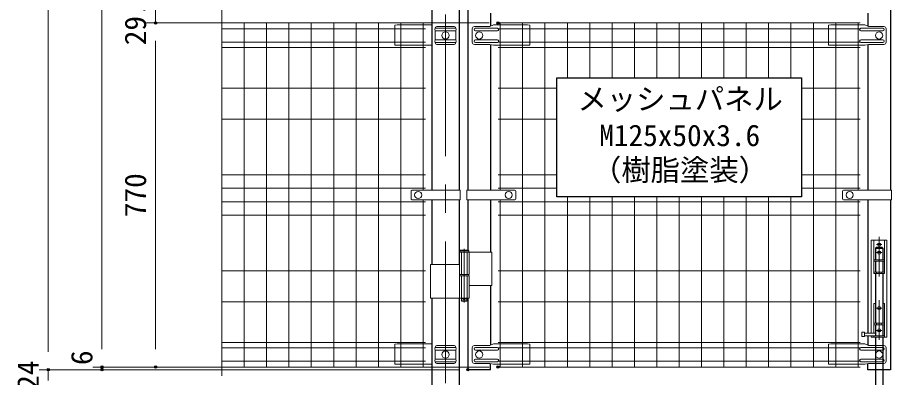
# Model space of a CAD drawing. Units: millimetres, scale not verified. Extents: x -4200 to 4200, y -2970 to 2970.
# Drawn here: x -371 to 1584, y -478 to 328 of the extents above; entities that cross this region are included whole.
import ezdxf
from ezdxf.enums import TextEntityAlignment as Align

# ---------------------------------------------------------------- set-up
doc = ezdxf.new("R2010")
doc.units = ezdxf.units.MM
doc.header["$LTSCALE"] = 10
doc.header["$PDMODE"] = 32
doc.header["$PDSIZE"] = 5
doc.linetypes.add('DASHED', pattern=[7.5, 6, -1.5])
doc.linetypes.add('USER1', pattern=[50.8, 31.75, -6.35, 6.35, -6.35])
for name, color, linetype, lineweight in [('0-0_D-STR1', 1, 'Continuous', 25), ('0-1_D-STR-DIM', 7, 'Continuous', 13), ('0-3_Defpoints', 8, 'Continuous', 25), ('0-4_D-BMK', 2, 'USER1', 13), ('0-5_D-STR-TXT', 7, 'Continuous', 13), ('0-6_D-STR3', 3, 'Continuous', 13), ('0-9_D-STR2', 7, 'Continuous', 13)]:
    doc.layers.add(name, color=color, linetype=linetype, lineweight=lineweight)
doc.styles.add('ＭＳ ゴシック', font='')
doc.styles.get('ＭＳ ゴシック').set_extended_font_data('MS Gothic')

msp = doc.modelspace()

# ---------------------------------------------------------------- linework, layer by layer
at = {"layer": '0-0_D-STR1'}
for p, q in [((636.34, 1064.12), (636.34, -58.66)), ((1581.34, 665.83), (1581.34, -58.66)), ((556.09, 345.34), (556.09, -58.66)), ((616.59, 345.34), (616.59, -58.66)), ((687.14, 337.83), (687.14, 308.52)), ((687.14, 337.83), (687.14, 308.52)), ((1530.54, 337.84), (1530.54, 308.52)), ((687.14, 267.51), (687.14, -58.66)), ((687.14, 267.51), (687.14, -58.66)), ((1530.54, 267.51), (1530.54, -58.66)), ((556.09, -79.66), (556.09, -224.88)), ((616.59, -79.66), (616.59, -224.88)), ((636.34, -79.66), (636.34, -192.88)), ((687.14, -79.66), (687.14, -196.88)), ((687.14, -79.66), (687.14, -196.88)), ((1530.54, -79.66), (1530.54, -377.96)), ((1581.34, -79.66), (1581.34, -460.17)), ((687.14, -271.88), (687.14, -405.48)), ((687.14, -271.88), (687.14, -405.48)), ((556.09, -299.88), (556.09, -784.17)), ((616.59, -299.88), (616.59, -784.17)), ((636.34, -299.88), (636.34, -460.17)), ((1530.54, -383.96), (1530.54, -405.48)), ((687.14, -460.17), (687.14, -446.49)), ((1530.54, -460.17), (1530.54, -446.49)), ((687.14, -460.17), (636.34, -460.17)), ((1581.34, -460.17), (1530.54, -460.17))]:
    msp.add_line(p, q, dxfattribs=at)
at = {"layer": '0-1_D-STR-DIM'}
for p, q in [((-301.92, 1294.33), (-301.92, -420.17)), ((-181.92, 1272.83), (-181.92, -414.17)), ((86.34, -473.56), (86.34, 415.18)), ((-61.92, 345.33), (-61.92, 315.83)), ((683.84, 315.83), (-81.92, 315.83)), ((683.84, 315.83), (-81.92, 315.83)), ((-61.92, 275.83), (-61.92, 235.83)), ((-61.92, 275.83), (-61.92, -414.17)), ((-301.92, -420.17), (-301.92, -380.17)), ((-181.92, -414.17), (-181.92, -374.17)), ((616.34, -460.17), (-321.92, -460.17)), ((616.34, -460.17), (-321.92, -460.17)), ((-301.92, -460.17), (-301.92, -484.17)), ((683.84, -454.17), (-201.92, -454.17)), ((683.84, -454.17), (-201.92, -454.17)), ((616.34, -460.17), (-201.92, -460.17)), ((-181.92, -454.17), (-181.92, -460.17)), ((683.84, -454.17), (-81.92, -454.17))]:
    msp.add_line(p, q, dxfattribs=at)
at = {"layer": '0-3_Defpoints'}
msp.add_lwpolyline([(835.43, 193.02), (1382.24, 193.02), (1382.24, -73.23), (835.43, -73.23)], close=True, dxfattribs=at)
for p in [(-61.92, 315.83), (703.84, 315.83), (-301.92, -460.17), (-181.92, -454.17), (-181.92, -460.17), (-61.92, -454.17), (636.34, -460.17), (703.84, -454.17)]:
    msp.add_point(p, dxfattribs=at)
at = {"layer": '0-4_D-BMK'}
for p, q in [((586.34, 1351.07), (586.34, -794.75)), ((1555.94, -251.42), (1555.94, -162.78)), ((628.18, -189.88), (628.18, -309.88)), ((1549.94, -180.17), (1561.94, -180.17)), ((1549.94, -198.17), (1561.94, -198.17)), ((623.18, -301.88), (633.18, -301.88)), ((1555.94, -393.42), (1555.94, -304.78)), ((1549.94, -322.17), (1561.94, -322.17)), ((1549.94, -372.17), (1561.94, -372.17))]:
    msp.add_line(p, q, dxfattribs=at)
at = {"layer": '0-6_D-STR3'}
for p, q in [((478.34, 311.83), (473.34, 310.83)), ((473.34, 310.83), (473.34, 267.01)), ((478.34, 311.83), (554.21, 311.83)), ((554.21, 311.83), (556.09, 310.91)), ((563.13, 303.83), (609.54, 303.83)), ((563.13, 297.83), (563.13, 277.83)), ((563.13, 297.83), (609.54, 297.83)), ((567.13, 307.83), (605.54, 307.83)), ((609.54, 297.83), (609.54, 277.83)), ((646.25, 302.83), (646.25, 272.83)), ((685.72, 307.83), (651.25, 307.83)), ((702.32, 303.83), (653.32, 303.83)), ((702.32, 297.83), (653.32, 297.83)), ((693.86, 311.83), (685.72, 307.83)), ((769.74, 311.83), (693.86, 311.83)), ((769.74, 311.83), (774.74, 310.83)), ((774.74, 310.83), (774.74, 267.01)), ((1447.94, 311.83), (1442.94, 310.83)), ((1442.94, 310.83), (1442.94, 267.01)), ((1447.94, 311.83), (1523.81, 311.83)), ((1515.35, 303.83), (1564.35, 303.83)), ((1515.35, 297.83), (1564.35, 297.83)), ((1523.81, 311.83), (1531.95, 307.83)), ((1531.95, 307.83), (1566.42, 307.83)), ((1571.42, 302.83), (1571.42, 272.83)), ((563.13, 277.83), (609.54, 277.83)), ((702.32, 277.83), (653.32, 277.83)), ((1515.35, 277.83), (1564.35, 277.83)), ((554.13, 266.01), (474.34, 266.01)), ((556.09, 266.43), (554.13, 266.01)), ((563.13, 271.83), (609.54, 271.83)), ((567.13, 267.83), (605.54, 267.83)), ((685.72, 267.83), (651.25, 267.83)), ((702.32, 271.83), (653.32, 271.83)), ((685.72, 267.83), (693.94, 266.01)), ((693.94, 266.01), (773.74, 266.01)), ((1523.73, 266.01), (1443.94, 266.01)), ((1515.35, 271.83), (1564.35, 271.83)), ((1531.95, 267.83), (1523.73, 266.01)), ((1531.95, 267.83), (1566.42, 267.83)), ((509.34, -60.66), (509.34, -77.66)), ((618.89, -58.66), (511.34, -58.66)), ((618.89, -58.66), (618.89, -79.66)), ((634.04, -58.66), (741.59, -58.66)), ((634.04, -58.66), (634.04, -79.66)), ((743.59, -60.66), (743.59, -77.66)), ((1474.09, -60.66), (1474.09, -77.66)), ((1583.64, -58.66), (1476.09, -58.66)), ((1583.64, -58.66), (1583.64, -79.66)), ((618.89, -79.66), (511.34, -79.66)), ((634.04, -79.66), (741.59, -79.66)), ((1583.64, -79.66), (1476.09, -79.66)), ((1538.44, -170.17), (1538.44, -377.97)), ((1538.44, -170.17), (1573.44, -170.17)), ((1543.94, -170.17), (1543.94, -245.17)), ((1543.94, -170.17), (1567.94, -170.17)), ((1567.94, -170.17), (1567.94, -245.17)), ((1573.44, -170.17), (1573.44, -387.17)), ((619.18, -192.88), (618.18, -193.88)), ((618.18, -193.88), (638.18, -193.88)), ((618.18, -196.88), (618.18, -193.88)), ((619.18, -192.88), (637.18, -192.88)), ((637.18, -192.88), (638.18, -193.88)), ((638.18, -196.88), (638.18, -193.88)), ((617.38, -196.88), (617.38, -246.88)), ((690.15, -196.88), (617.38, -196.88)), ((618.18, -196.88), (638.18, -196.88)), ((638.98, -196.88), (638.98, -246.88)), ((690.15, -196.88), (690.15, -271.88)), ((1543.94, -200.87), (1543.94, -203.17)), ((1543.94, -214.17), (1567.94, -214.17)), ((1567.94, -200.87), (1567.94, -203.17)), ((617.38, -224.88), (553.15, -224.88)), ((553.15, -224.88), (553.15, -299.88)), ((1543.94, -217.37), (1567.94, -217.37)), ((638.98, -246.88), (617.38, -246.88)), ((638.98, -249.88), (617.38, -249.88)), ((617.38, -249.88), (617.38, -299.88)), ((617.68, -246.88), (617.68, -249.88)), ((638.68, -249.88), (617.68, -249.88)), ((638.68, -246.88), (638.68, -249.88)), ((638.98, -249.88), (638.98, -299.88)), ((1543.94, -241.97), (1567.94, -241.97)), ((1549.94, -245.17), (1549.94, -241.97)), ((1561.94, -245.17), (1561.94, -241.97)), ((690.15, -271.88), (639.2, -271.88)), ((638.98, -299.88), (553.15, -299.88)), ((622.18, -299.88), (622.18, -305.88)), ((623.18, -306.88), (622.18, -305.88)), ((634.18, -305.88), (622.18, -305.88)), ((633.18, -306.88), (623.18, -306.88)), ((634.18, -305.88), (633.18, -306.88)), ((634.18, -299.88), (634.18, -305.88)), ((1543.94, -312.17), (1547.94, -312.17)), ((1543.94, -312.17), (1543.94, -377.97)), ((1563.94, -312.17), (1567.94, -312.17)), ((1567.94, -312.17), (1567.94, -387.17)), ((1543.94, -342.87), (1543.94, -345.17)), ((1567.94, -342.87), (1567.94, -345.17)), ((1543.94, -356.17), (1567.94, -356.17)), ((1543.94, -359.37), (1567.94, -359.37)), ((1549.94, -356.17), (1549.94, -359.37)), ((1561.94, -356.17), (1561.94, -359.37)), ((1522.94, -375.97), (1516.94, -375.97)), ((1516.94, -385.97), (1516.94, -375.97)), ((1522.94, -385.97), (1516.94, -385.97)), ((1522.94, -385.97), (1522.94, -375.97)), ((1547.94, -377.97), (1522.94, -377.97)), ((1563.94, -383.97), (1522.94, -383.97)), ((1538.44, -383.97), (1538.44, -387.17)), ((1538.44, -387.17), (1573.44, -387.17)), ((1543.94, -383.97), (1567.94, -383.97)), ((1543.94, -383.97), (1543.94, -387.17)), ((1547.94, -383.97), (1547.94, -377.97)), ((478.34, -402.17), (473.34, -403.17)), ((473.34, -403.17), (473.34, -446.99)), ((478.34, -402.17), (554.21, -402.17)), ((554.21, -402.17), (556.09, -403.09)), ((563.13, -410.17), (609.54, -410.17)), ((567.13, -406.17), (605.54, -406.17)), ((685.72, -406.17), (651.25, -406.17)), ((702.32, -410.17), (653.32, -410.17)), ((693.86, -402.17), (685.72, -406.17)), ((769.74, -402.17), (693.86, -402.17)), ((769.74, -402.17), (774.74, -403.17)), ((774.74, -403.17), (774.74, -446.99)), ((1447.94, -402.17), (1442.94, -403.17)), ((1442.94, -403.17), (1442.94, -446.99)), ((1447.94, -402.17), (1523.81, -402.17)), ((1515.35, -410.17), (1564.35, -410.17)), ((1523.81, -402.17), (1531.95, -406.17)), ((1531.95, -406.17), (1566.42, -406.17)), ((563.13, -416.17), (563.13, -436.17)), ((563.13, -416.17), (609.54, -416.17)), ((609.54, -416.17), (609.54, -436.17)), ((646.25, -411.17), (646.25, -441.17)), ((702.32, -416.17), (653.32, -416.17)), ((1515.35, -416.17), (1564.35, -416.17)), ((1571.42, -411.17), (1571.42, -441.17)), ((554.13, -447.99), (474.34, -447.99)), ((556.09, -447.57), (554.13, -447.99)), ((563.13, -436.17), (609.54, -436.17)), ((563.13, -442.17), (609.54, -442.17)), ((567.13, -446.17), (605.54, -446.17)), ((685.72, -446.17), (651.25, -446.17)), ((702.32, -436.17), (653.32, -436.17)), ((702.32, -442.17), (653.32, -442.17)), ((685.72, -446.17), (693.94, -447.99)), ((693.94, -447.99), (773.74, -447.99)), ((1523.73, -447.99), (1443.94, -447.99)), ((1515.35, -436.17), (1564.35, -436.17)), ((1515.35, -442.17), (1564.35, -442.17)), ((1531.95, -446.17), (1523.73, -447.99)), ((1531.95, -446.17), (1566.42, -446.17))]:
    msp.add_line(p, q, dxfattribs=at)
at = {"layer": '0-6_D-STR3', "lineweight": 25}
for p, q in [((1547.94, -187.97), (1547.94, -214.17)), ((1549.94, -185.97), (1561.94, -185.97)), ((1561.94, -185.97), (1563.94, -187.97)), ((1563.94, -187.97), (1563.94, -214.17)), ((1547.94, -217.37), (1547.94, -241.97)), ((1563.94, -217.37), (1563.94, -241.97)), ((1547.94, -245.17), (1547.94, -356.17)), ((1563.94, -245.17), (1563.94, -356.17)), ((1547.94, -359.37), (1547.94, -380.97)), ((1563.94, -359.37), (1563.94, -380.97)), ((1547.94, -380.97), (1547.94, -383.97)), ((1547.94, -387.17), (1547.94, -573.97)), ((1563.94, -380.97), (1563.94, -383.97)), ((1563.94, -387.17), (1563.94, -573.97))]:
    msp.add_line(p, q, dxfattribs=at)
at = {"layer": '0-6_D-STR3', "linetype": 'DASHED'}
for p, q in [((621.88, -196.88), (621.88, -246.88)), ((634.48, -196.88), (634.48, -246.88)), ((621.88, -249.88), (621.88, -299.88)), ((634.48, -249.88), (634.48, -299.88))]:
    msp.add_line(p, q, dxfattribs=at)
at = {"layer": '0-6_D-STR3', "lineweight": 25}
msp.add_lwpolyline([(1549.94, -185.97), (1547.94, -187.97), (1563.94, -187.97)], dxfattribs=at)
at = {"layer": '0-6_D-STR3'}
for points in [[(1567.94, -245.17), (1543.94, -245.17), (1567.94, -245.17)], [(1543.94, -387.17), (1567.94, -387.17), (1543.94, -387.17)]]:
    msp.add_lwpolyline(points, dxfattribs=at)
for centre, radius in [((586.34, 287.83), 8), ((661.74, 287.83), 8), ((1555.94, 287.83), 8), ((525.34, -69.16), 8), ((727.59, -69.16), 8), ((1490.09, -69.16), 8), ((1555.94, -180.17), 3.5), ((1555.94, -198.17), 3.5), ((628.18, -301.88), 2), ((1555.94, -322.17), 3.5), ((1555.94, -372.17), 3.5), ((586.34, -426.17), 8), ((661.74, -426.17), 8), ((1555.94, -426.17), 8)]:
    msp.add_circle(centre, radius, dxfattribs=at)
for centre, radius, start, end in [((568.38, 300.83), 6.05, 150.26731, 209.73269), ((567.13, 303.83), 4, 90, 180), ((605.54, 303.83), 4, 0, 90), ((604.29, 300.83), 6.05, 330.26731, 29.73269), ((651.25, 302.83), 5, 90, 180), ((653.32, 300.83), 3, 90, 270), ((702.32, 300.83), 3, 270, 90), ((1515.35, 300.83), 3, 90, 270), ((1564.35, 300.83), 3, 270, 90), ((1566.42, 302.83), 5, 0, 90), ((568.41, 274.83), 6.07, 150.37394, 209.62606), ((604.26, 274.83), 6.07, 330.37394, 29.62606), ((653.32, 274.83), 3, 90, 270), ((702.32, 274.83), 3, 270, 90), ((1515.35, 274.83), 3, 90, 270), ((1564.35, 274.83), 3, 270, 90), ((474.34, 267.01), 1, 180, 270), ((567.13, 271.83), 4, 180, 270), ((605.54, 271.83), 4, 270, 0), ((651.25, 272.83), 5, 180, 270), ((773.74, 267.01), 1, 270, 0), ((1443.94, 267.01), 1, 180, 270), ((1566.42, 272.83), 5, 270, 0), ((511.34, -60.66), 2, 90, 180), ((511.34, -77.66), 2, 180, 270), ((741.59, -60.66), 2, 0, 90), ((741.59, -77.66), 2, 270, 0), ((1476.09, -60.66), 2, 90, 180), ((1476.09, -77.66), 2, 180, 270), ((568.38, -413.17), 6.05, 150.26731, 209.73269), ((567.13, -410.17), 4, 90, 180), ((605.54, -410.17), 4, 0, 90), ((604.29, -413.17), 6.05, 330.26731, 29.73269), ((651.25, -411.17), 5, 90, 180), ((653.32, -413.17), 3, 90, 270), ((702.32, -413.17), 3, 270, 90), ((1515.35, -413.17), 3, 90, 270), ((1564.35, -413.17), 3, 270, 90), ((1566.42, -411.17), 5, 0, 90), ((474.34, -446.99), 1, 180, 270), ((568.41, -439.17), 6.07, 150.37394, 209.62606), ((567.13, -442.17), 4, 180, 270), ((605.54, -442.17), 4, 270, 0), ((604.26, -439.17), 6.07, 330.37394, 29.62606), ((651.25, -441.17), 5, 180, 270), ((653.32, -439.17), 3, 90, 270), ((702.32, -439.17), 3, 270, 90), ((773.74, -446.99), 1, 270, 0), ((1443.94, -446.99), 1, 180, 270), ((1515.35, -439.17), 3, 90, 270), ((1564.35, -439.17), 3, 270, 90), ((1566.42, -441.17), 5, 270, 0)]:
    msp.add_arc(centre, radius, start, end, dxfattribs=at)
at = {"layer": '0-9_D-STR2'}
for p, q in [((541.34, 315.83), (86.34, 315.83)), ((136.34, -454.17), (136.34, 315.83)), ((186.34, -454.17), (186.34, 315.83)), ((236.34, -454.17), (236.34, 315.83)), ((286.34, -454.17), (286.34, 315.83)), ((336.34, -454.17), (336.34, 315.83)), ((386.34, -454.17), (386.34, 315.83)), ((436.34, -454.17), (436.34, 315.83)), ((486.34, -454.17), (486.34, 315.83)), ((536.34, -58.66), (536.34, 315.83)), ((1513.84, 315.83), (703.84, 315.83)), ((708.84, -58.66), (708.84, 315.83)), ((758.84, -454.17), (758.84, 315.83)), ((808.84, -454.17), (808.84, 315.83)), ((858.84, 193.02), (858.84, 315.83)), ((908.84, 193.02), (908.84, 315.83)), ((958.84, 193.02), (958.84, 315.83)), ((1008.84, 193.02), (1008.84, 315.83)), ((1058.84, 193.02), (1058.84, 315.83)), ((1108.84, 193.02), (1108.84, 315.83)), ((1158.84, 193.02), (1158.84, 315.83)), ((1208.84, 193.02), (1208.84, 315.83)), ((1258.84, 193.02), (1258.84, 315.83)), ((1308.84, 193.02), (1308.84, 315.83)), ((1358.84, 193.02), (1358.84, 315.83)), ((1408.84, -454.17), (1408.84, 315.83)), ((1458.84, -454.17), (1458.84, 315.83)), ((1508.84, -58.66), (1508.84, 315.83)), ((541.34, 302.73), (86.34, 302.73)), ((1513.84, 302.73), (703.84, 302.73)), ((541.34, 272.93), (86.34, 272.93)), ((541.34, 261.07), (86.34, 261.07)), ((1513.84, 272.93), (703.84, 272.93)), ((1513.84, 261.07), (703.84, 261.07)), ((541.34, 169.83), (86.34, 169.83)), ((835.43, 169.83), (703.84, 169.83)), ((1513.84, 169.83), (1382.24, 169.83)), ((541.34, 100.83), (86.34, 100.83)), ((835.43, 100.83), (703.84, 100.83)), ((1513.84, 100.83), (1382.24, 100.83)), ((541.34, -24.17), (86.34, -24.17)), ((835.43, -24.17), (703.84, -24.17)), ((1513.84, -24.17), (1382.24, -24.17)), ((541.34, -54.17), (86.34, -54.17)), ((835.43, -54.17), (703.84, -54.17)), ((1513.84, -54.17), (1382.24, -54.17)), ((858.84, -454.17), (858.84, -73.23)), ((908.84, -454.17), (908.84, -73.23)), ((958.84, -454.17), (958.84, -73.23)), ((1008.84, -454.17), (1008.84, -73.23)), ((1058.84, -454.17), (1058.84, -73.23)), ((1108.84, -454.17), (1108.84, -73.23)), ((1158.84, -454.17), (1158.84, -73.23)), ((1208.84, -454.17), (1208.84, -73.23)), ((1258.84, -454.17), (1258.84, -73.23)), ((1308.84, -454.17), (1308.84, -73.23)), ((1358.84, -454.17), (1358.84, -73.23)), ((541.34, -84.17), (86.34, -84.17)), ((536.34, -454.17), (536.34, -79.66)), ((1513.84, -84.17), (703.84, -84.17)), ((708.84, -454.17), (708.84, -79.66)), ((1508.84, -454.17), (1508.84, -79.66)), ((541.34, -114.17), (86.34, -114.17)), ((1513.84, -114.17), (703.84, -114.17)), ((541.34, -239.17), (86.34, -239.17)), ((1513.84, -239.17), (703.84, -239.17)), ((541.34, -308.17), (86.34, -308.17)), ((1513.84, -308.17), (703.84, -308.17)), ((541.34, -399.42), (86.34, -399.42)), ((1513.84, -399.42), (703.84, -399.42)), ((541.34, -411.27), (86.34, -411.27)), ((1513.84, -411.27), (703.84, -411.27)), ((541.34, -441.07), (86.34, -441.07)), ((1513.84, -441.07), (703.84, -441.07)), ((541.34, -454.17), (86.34, -454.17)), ((1513.84, -454.17), (703.84, -454.17))]:
    msp.add_line(p, q, dxfattribs=at)

# ---------------------------------------------------------------- texts
at = {"layer": '0-1_D-STR-DIM', "style": 'ＭＳ ゴシック'}
for s, p in [('29.5', (-68.67, 265.98)), ('770', (-68.67, -118.67)), ('6', (-188.67, -449.66)), ('24', (-308.67, -505.05))]:
    msp.add_text(s, height=48.09, rotation=90, dxfattribs=at).set_placement(p, align=Align.BOTTOM_LEFT)
at = {"layer": '0-5_D-STR-TXT', "style": 'ＭＳ ゴシック'}
for s, p in [('メッシュパネル', (881.42, 107.14)), ('M125x50x3.6', (930.15, 25.75)), ('（樹脂塗装）', (913.91, -51.59))]:
    msp.add_text(s, height=48.09, dxfattribs=at).set_placement(p, align=Align.BOTTOM_LEFT)

doc.saveas('drawing.dxf')
